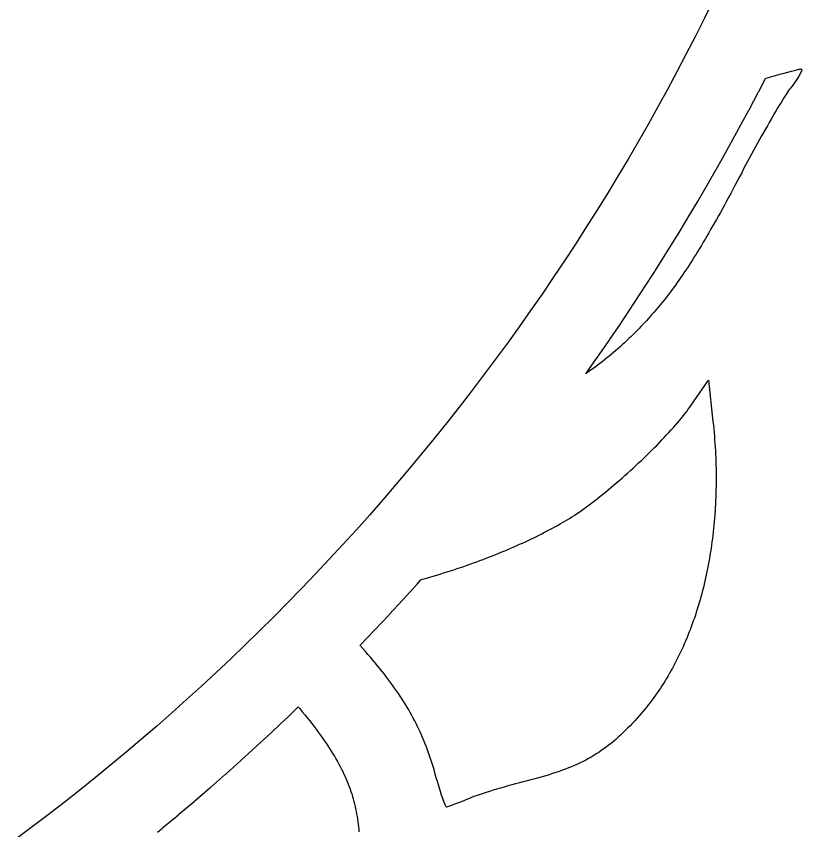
# Model space of a CAD drawing. Header units: millimetres. Extents: x 10 to 410, y 18 to 283.
# Drawn here: x 328.77 to 344.18, y 184.99 to 200.96 of the extents above; entities that cross this region are included whole.
import ezdxf

# ---------------------------------------------------------------- set-up
doc = ezdxf.new("R2010")
doc.units = ezdxf.units.MM
doc.layers.add('CUT', color=1, linetype='Continuous')

msp = doc.modelspace()

# ---------------------------------------------------------------- linework, layer by layer
at = {"layer": 'CUT'}
for points in [[(342.4457, 201.2733), (342.272, 200.9211), (342.0953, 200.5704), (341.9155, 200.2213), (341.7326, 199.8738), (341.5468, 199.5279), (341.3579, 199.1836), (341.166, 198.8409), (340.9711, 198.5), (340.7733, 198.1608), (340.5725, 197.8233), (340.3688, 197.4876), (340.1622, 197.1536), (339.9526, 196.8215), (339.7402, 196.4912), (339.5249, 196.1628), (339.3067, 195.8363), (339.0857, 195.5117), (338.8618, 195.1891), (338.6352, 194.8684), (338.4058, 194.5497), (338.1736, 194.233), (337.9386, 193.9183), (337.7009, 193.6057), (337.4605, 193.2952), (337.2174, 192.9868), (336.9716, 192.6806), (336.7231, 192.3765), (336.472, 192.0746), (336.2183, 191.7748), (335.9619, 191.4773), (335.703, 191.1821), (335.4415, 190.8891), (335.1775, 190.5984), (334.9109, 190.3101), (334.6418, 190.024), (334.3703, 189.7404), (334.0963, 189.4591), (333.8198, 189.1802), (333.5409, 188.9037), (333.2596, 188.6297), (332.976, 188.3582), (332.6899, 188.0891), (332.4016, 187.8225), (332.1109, 187.5585), (331.8179, 187.297), (331.5227, 187.0381), (331.2252, 186.7817), (330.9254, 186.528), (330.6235, 186.2769), (330.3194, 186.0284), (330.0132, 185.7826), (329.7048, 185.5395), (329.3943, 185.2991), (329.0817, 185.0614), (328.767, 184.8264)], [(331.5385, 184.9583), (331.6358, 185.0379), (331.6466, 185.0467), (331.9485, 185.2979), (331.9592, 185.3068), (332.259, 185.5606), (332.2696, 185.5696), (332.5671, 185.826), (332.5776, 185.8351), (332.8729, 186.094), (332.8833, 186.1033), (333.1763, 186.3648), (333.1867, 186.3741), (333.4773, 186.6382), (333.4876, 186.6476), (333.776, 186.9142), (333.7862, 186.9237), (334.0722, 187.1928), (334.0824, 187.2024), (334.3021, 187.4127), (334.3302, 187.3795), (334.3801, 187.3197), (334.4287, 187.2606), (334.4761, 187.2021), (334.5221, 187.1444), (334.5669, 187.0873), (334.6104, 187.0309), (334.6527, 186.975), (334.6938, 186.9198), (334.7337, 186.8651), (334.7723, 186.8109), (334.8098, 186.7572), (334.8462, 186.7041), (334.8814, 186.6514), (334.9154, 186.5991), (334.9483, 186.5472), (334.9801, 186.4958), (335.0109, 186.4447), (335.0405, 186.3939), (335.0691, 186.3435), (335.0966, 186.2933), (335.1231, 186.2435), (335.1485, 186.1939), (335.173, 186.1445), (335.1964, 186.0953), (335.2189, 186.0462), (335.2404, 185.9974), (335.261, 185.9486), (335.2806, 185.9), (335.2993, 185.8514), (335.317, 185.8029), (335.3339, 185.7544), (335.3499, 185.7059), (335.365, 185.6574), (335.3793, 185.6089), (335.3927, 185.5603), (335.4053, 185.5116), (335.417, 185.4628), (335.428, 185.4138), (335.4382, 185.3647), (335.4476, 185.3155), (335.4563, 185.266), (335.4642, 185.2162), (335.4714, 185.1662), (335.4779, 185.116), (335.4837, 185.0654), (335.4887, 185.0145), (335.4932, 184.9632)]]:
    msp.add_lwpolyline(points, dxfattribs=at)
for points in [[(340.1685, 194.2656), (340.1765, 194.2771), (340.4003, 194.5997), (340.4082, 194.6112), (340.6292, 194.9358), (340.637, 194.9474), (340.8552, 195.2739), (340.8629, 195.2856), (341.0782, 195.614), (341.0858, 195.6257), (341.2983, 195.956), (341.3058, 195.9677), (341.5153, 196.2998), (341.5227, 196.3117), (341.7294, 196.6456), (341.7367, 196.6575), (341.9404, 196.9932), (341.9476, 197.0052), (342.1484, 197.3427), (342.1554, 197.3547), (342.3533, 197.694), (342.3603, 197.7061), (342.5551, 198.047), (342.562, 198.0591), (342.7539, 198.4018), (342.7606, 198.414), (342.9495, 198.7583), (342.9562, 198.7705), (343.1421, 199.1165), (343.1486, 199.1288), (343.3315, 199.4763), (343.3379, 199.4887), (343.4686, 199.7424), (343.4843, 199.747), (343.5786, 199.7742), (343.6694, 199.8), (343.7559, 199.8242), (343.8369, 199.8465), (343.9116, 199.8666), (343.979, 199.8844), (344.0381, 199.8994), (344.088, 199.9116), (344.1278, 199.9206), (344.1565, 199.9262), (344.1731, 199.9282), (344.1826, 199.9182), (344.1767, 199.8898), (344.1567, 199.8453), (344.124, 199.787), (344.0798, 199.7171), (344.0254, 199.6381), (343.9621, 199.5522), (343.9449, 199.5289), (343.9258, 199.5019), (343.905, 199.4713), (343.8824, 199.4373), (343.8582, 199.4001), (343.8324, 199.3597), (343.8052, 199.3163), (343.7766, 199.27), (343.7468, 199.221), (343.7157, 199.1695), (343.6835, 199.1156), (343.6502, 199.0593), (343.616, 199.001), (343.5809, 198.9406), (343.5449, 198.8784), (343.5083, 198.8145), (343.471, 198.749), (343.4332, 198.6821), (343.3949, 198.6139), (343.3563, 198.5446), (343.3173, 198.4743), (343.2781, 198.4031), (343.2387, 198.3312), (343.1993, 198.2588), (343.16, 198.1859), (343.1207, 198.1128), (343.0816, 198.0395), (343.0428, 197.9662), (343.0044, 197.8931), (342.9599, 197.8085), (342.9161, 197.7254), (342.8729, 197.6439), (342.8303, 197.5639), (342.7883, 197.4853), (342.7468, 197.4082), (342.7058, 197.3326), (342.6653, 197.2583), (342.6254, 197.1855), (342.5859, 197.114), (342.5469, 197.0438), (342.5083, 196.9749), (342.4702, 196.9072), (342.4324, 196.8409), (342.3951, 196.7757), (342.3581, 196.7118), (342.3215, 196.649), (342.2853, 196.5873), (342.2494, 196.5268), (342.2137, 196.4674), (342.1784, 196.409), (342.1433, 196.3517), (342.1085, 196.2954), (342.074, 196.2401), (342.0396, 196.1857), (342.0055, 196.1323), (341.9715, 196.0798), (341.9378, 196.0282), (341.9041, 195.9774), (341.8707, 195.9275), (341.8373, 195.8784), (341.804, 195.83), (341.7708, 195.7824), (341.7377, 195.7356), (341.7046, 195.6895), (341.6716, 195.644), (341.6386, 195.5992), (341.6055, 195.555), (341.5725, 195.5114), (341.5394, 195.4684), (341.5063, 195.4259), (341.4731, 195.384), (341.4398, 195.3426), (341.4064, 195.3016), (341.3728, 195.2611), (341.3392, 195.221), (341.3053, 195.1813), (341.2713, 195.1419), (341.2371, 195.1029), (341.2027, 195.0643), (341.1681, 195.0259), (341.1333, 194.9878), (341.0981, 194.9499), (341.0627, 194.9122), (341.027, 194.8747), (340.991, 194.8374), (340.9546, 194.8002), (340.9179, 194.7631), (340.8759, 194.7213), (340.8337, 194.6799), (340.7911, 194.6389), (340.7483, 194.5983), (340.7051, 194.5581), (340.6617, 194.5183), (340.618, 194.4789), (340.5741, 194.44), (340.5298, 194.4014), (340.4853, 194.3633), (340.4405, 194.3255), (340.3954, 194.2882), (340.3501, 194.2513), (340.3044, 194.2148), (340.2585, 194.1787), (340.2123, 194.143), (340.1658, 194.1078), (340.119, 194.0729), (340.072, 194.0384), (340.0247, 194.0044), (339.977, 193.9708), (339.9438, 193.9477)], [(335.5666, 188.5588), (335.5142, 188.6166), (335.5118, 188.6192), (335.5164, 188.6239), (335.5261, 188.634), (335.7976, 188.9176), (335.8072, 188.9278), (336.0763, 189.2138), (336.0858, 189.224), (336.3524, 189.5124), (336.3618, 189.5227), (336.6259, 189.8133), (336.6352, 189.8237), (336.7099, 189.9073), (336.7472, 189.918), (336.8158, 189.9378), (336.8841, 189.9579), (336.9521, 189.9781), (337.0198, 189.9987), (337.0872, 190.0194), (337.1542, 190.0404), (337.2209, 190.0615), (337.2872, 190.0829), (337.3532, 190.1045), (337.4188, 190.1264), (337.4841, 190.1484), (337.549, 190.1706), (337.6135, 190.193), (337.6776, 190.2157), (337.7413, 190.2385), (337.8046, 190.2615), (337.8676, 190.2847), (337.9301, 190.3081), (337.9922, 190.3317), (338.0538, 190.3555), (338.1151, 190.3794), (338.1758, 190.4035), (338.2362, 190.4278), (338.2961, 190.4523), (338.3556, 190.477), (338.4145, 190.5018), (338.473, 190.5268), (338.5311, 190.5519), (338.5886, 190.5772), (338.6457, 190.6027), (338.7023, 190.6283), (338.7584, 190.6541), (338.8139, 190.68), (338.869, 190.7061), (338.9235, 190.7323), (338.9775, 190.7587), (339.031, 190.7852), (339.0839, 190.8118), (339.1363, 190.8386), (339.1881, 190.8655), (339.2394, 190.8926), (339.2901, 190.9198), (339.3402, 190.947), (339.3898, 190.9745), (339.4387, 191.002), (339.4871, 191.0297), (339.5349, 191.0574), (339.5821, 191.0853), (339.6259, 191.1119), (339.6708, 191.14), (339.7168, 191.1697), (339.7637, 191.2008), (339.8116, 191.2334), (339.8603, 191.2673), (339.9098, 191.3025), (339.9601, 191.339), (340.0111, 191.3766), (340.0627, 191.4154), (340.1149, 191.4553), (340.1677, 191.4963), (340.2208, 191.5382), (340.2744, 191.581), (340.3284, 191.6247), (340.3826, 191.6693), (340.4371, 191.7146), (340.4917, 191.7607), (340.5464, 191.8074), (340.6013, 191.8547), (340.6561, 191.9025), (340.7108, 191.9509), (340.7654, 191.9997), (340.8199, 192.049), (340.8741, 192.0985), (340.9281, 192.1484), (340.9817, 192.1985), (341.0349, 192.2487), (341.0876, 192.2991), (341.1398, 192.3496), (341.1915, 192.4001), (341.2425, 192.4506), (341.2928, 192.501), (341.3424, 192.5512), (341.3911, 192.6013), (341.439, 192.6511), (341.4859, 192.7006), (341.5319, 192.7498), (341.5769, 192.7986), (341.6207, 192.8469), (341.6634, 192.8947), (341.7049, 192.9419), (341.7451, 192.9885), (341.784, 193.0345), (341.8214, 193.0797), (341.8575, 193.1241), (341.892, 193.1678), (341.925, 193.2105), (341.9564, 193.2523), (341.9861, 193.2931), (342.014, 193.3328), (342.3523, 193.8228), (342.4406, 193.0123), (342.4483, 192.9399), (342.4554, 192.8676), (342.4621, 192.7955), (342.4682, 192.7235), (342.4738, 192.6516), (342.4789, 192.5799), (342.4835, 192.5083), (342.4876, 192.4369), (342.4912, 192.3657), (342.4943, 192.2946), (342.497, 192.2237), (342.4991, 192.1529), (342.5007, 192.0824), (342.5018, 192.012), (342.5024, 191.9418), (342.5025, 191.8718), (342.5022, 191.802), (342.5013, 191.7324), (342.5, 191.663), (342.4981, 191.5938), (342.4958, 191.5248), (342.493, 191.456), (342.4897, 191.3875), (342.4859, 191.3191), (342.4816, 191.251), (342.4768, 191.1831), (342.4716, 191.1155), (342.4659, 191.0481), (342.4597, 190.9809), (342.453, 190.914), (342.4458, 190.8473), (342.4382, 190.7809), (342.4301, 190.7148), (342.4215, 190.6489), (342.4124, 190.5833), (342.4029, 190.5179), (342.3928, 190.4529), (342.3824, 190.3881), (342.3714, 190.3236), (342.36, 190.2593), (342.3481, 190.1954), (342.3357, 190.1318), (342.3229, 190.0684), (342.3096, 190.0054), (342.2958, 189.9427), (342.2816, 189.8803), (342.2669, 189.8182), (342.2518, 189.7564), (342.2362, 189.695), (342.2201, 189.6338), (342.2036, 189.5731), (342.1866, 189.5126), (342.1691, 189.4525), (342.1512, 189.3927), (342.1329, 189.3333), (342.1141, 189.2743), (342.0948, 189.2155), (342.0751, 189.1572), (342.055, 189.0992), (342.0344, 189.0416), (342.0133, 188.9844), (341.9918, 188.9275), (341.9699, 188.871), (341.9475, 188.8149), (341.9246, 188.7592), (341.9013, 188.7039), (341.8776, 188.649), (341.8535, 188.5945), (341.8288, 188.5404), (341.8038, 188.4867), (341.7783, 188.4335), (341.7524, 188.3806), (341.7261, 188.3282), (341.6993, 188.2762), (341.672, 188.2246), (341.6444, 188.1734), (341.6163, 188.1227), (341.5878, 188.0725), (341.5588, 188.0226), (341.5294, 187.9733), (341.4996, 187.9244), (341.4694, 187.8759), (341.4387, 187.8279), (341.4077, 187.7804), (341.3761, 187.7334), (341.3442, 187.6868), (341.3119, 187.6407), (341.2791, 187.5951), (341.2459, 187.55), (341.2123, 187.5053), (341.1783, 187.4612), (341.1438, 187.4176), (341.1089, 187.3745), (341.0737, 187.3318), (341.038, 187.2897), (341.0019, 187.2481), (340.9542, 187.1945), (340.9069, 187.1423), (340.8599, 187.0917), (340.8132, 187.0426), (340.7665, 186.9949), (340.7201, 186.9486), (340.6736, 186.9037), (340.6272, 186.8601), (340.5807, 186.8179), (340.5341, 186.7769), (340.4873, 186.7371), (340.4402, 186.6985), (340.3929, 186.6611), (340.3452, 186.6249), (340.2971, 186.5897), (340.2485, 186.5556), (340.1994, 186.5225), (340.1497, 186.4904), (340.0994, 186.4593), (340.0483, 186.4291), (339.9965, 186.3998), (339.9439, 186.3713), (339.8904, 186.3437), (339.8359, 186.3168), (339.7805, 186.2907), (339.724, 186.2653), (339.6663, 186.2406), (339.6076, 186.2165), (339.5475, 186.1931), (339.4862, 186.1702), (339.4235, 186.1479), (339.3595, 186.126), (339.2939, 186.1047), (339.2268, 186.0838), (339.1582, 186.0633), (339.0879, 186.0431), (339.0159, 186.0233), (338.9421, 186.0038), (338.8666, 185.9846), (338.7931, 185.966), (338.7184, 185.9466), (338.643, 185.9266), (338.5672, 185.906), (338.4914, 185.885), (338.4159, 185.8638), (338.3412, 185.8423), (338.2675, 185.8208), (338.1954, 185.7993), (338.1251, 185.7779), (338.0571, 185.7568), (337.9917, 185.7362), (337.9293, 185.716), (337.8702, 185.6964), (337.8149, 185.6775), (337.7637, 185.6595), (337.717, 185.6424), (337.6752, 185.6264), (337.6386, 185.6116), (337.5485, 185.5742), (337.4636, 185.5399), (337.3866, 185.5095), (337.32, 185.4841), (337.2666, 185.4648), (337.2288, 185.4525), (337.2094, 185.4481), (337.2015, 185.4555), (337.1901, 185.4768), (337.1753, 185.5111), (337.1577, 185.5573), (337.1375, 185.6143), (337.1151, 185.681), (337.0909, 185.7564), (337.0653, 185.8394), (337.0385, 185.929), (337.0109, 186.024), (336.983, 186.1235), (336.9661, 186.1833), (336.9487, 186.2425), (336.9308, 186.3013), (336.9123, 186.3596), (336.8932, 186.4175), (336.8735, 186.4749), (336.8533, 186.532), (336.8324, 186.5886), (336.8109, 186.6449), (336.7887, 186.7009), (336.7659, 186.7566), (336.7425, 186.812), (336.7183, 186.8671), (336.6935, 186.9219), (336.668, 186.9766), (336.6418, 187.031), (336.6148, 187.0853), (336.5871, 187.1393), (336.5587, 187.1933), (336.5295, 187.2471), (336.4995, 187.3008), (336.4687, 187.3545), (336.4371, 187.4081), (336.4047, 187.4616), (336.3715, 187.5152), (336.3375, 187.5687), (336.3026, 187.6223), (336.2668, 187.676), (336.2302, 187.7297), (336.1926, 187.7835), (336.1542, 187.8374), (336.1148, 187.8915), (336.0745, 187.9457), (336.0333, 188.0001), (335.9911, 188.0547), (335.948, 188.1095), (335.9039, 188.1646), (335.8588, 188.22), (335.8126, 188.2756), (335.7655, 188.3315), (335.7173, 188.3878), (335.6681, 188.4444), (335.6179, 188.5014)]]:
    msp.add_lwpolyline(points, close=True, dxfattribs=at)

doc.saveas('drawing.dxf')
